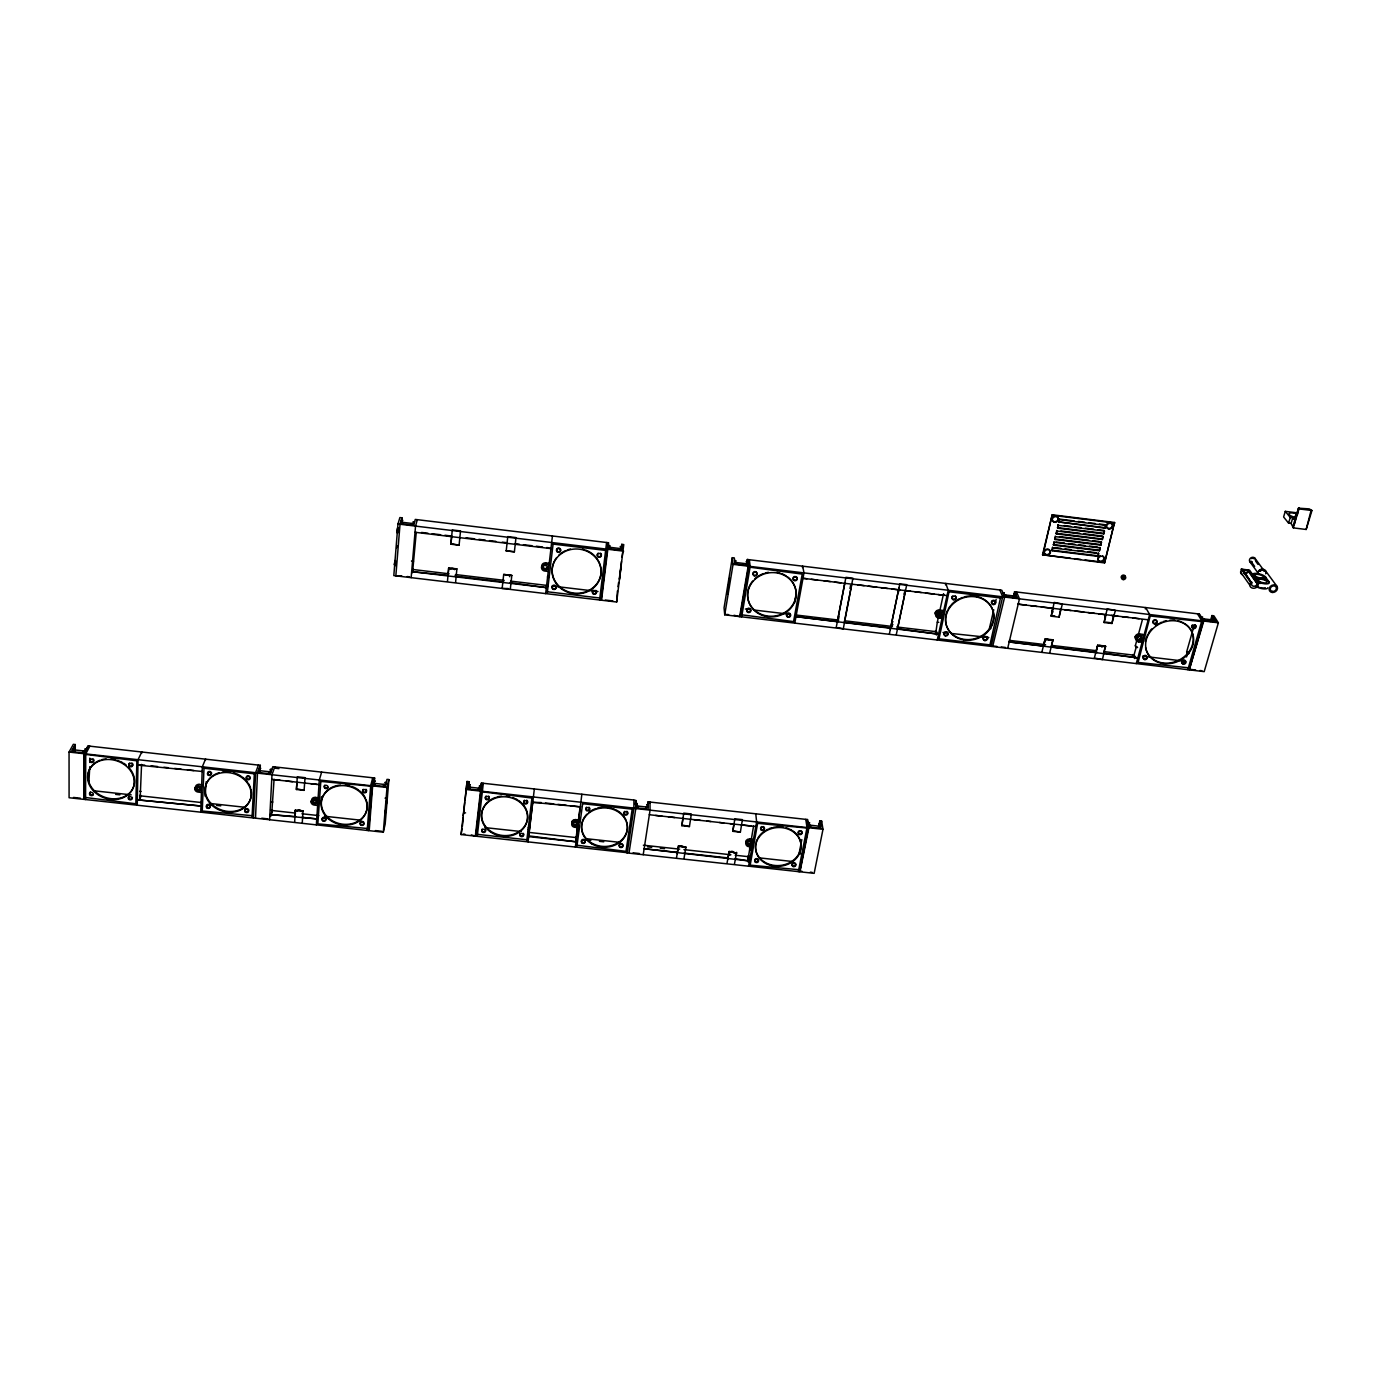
<?xml version="1.0" encoding="UTF-8"?>
<svg xmlns="http://www.w3.org/2000/svg" width="1381" height="1381" viewBox="0 0 1381 1381"><rect width="100%" height="100%" fill="white"/><g stroke="black" fill="none" stroke-linecap="round" stroke-linejoin="round"><path stroke-width="1.5" d="M75.264 750.746L75.264 744.549L73.331 744.324L69.05 752.058L69.085 797.735L383.297 832.208L385.178 824.077L388.89 779.575L386.991 779.367L385.282 786.549L372.818 785.168M636.624 808.127L637.228 803.569L635.812 803.414M637.694 808.04L637.694 806.072M84.103 799.357L84.241 753.733L88.401 745.999M85.553 799.53L85.726 753.905L89.869 746.172M89.765 766.714L88.833 783.407M89.8 762.433L89.817 758.134M633.931 800.272L635.83 800.479L635.795 808.558L629.115 852.405M576.999 845.224L626.007 851.352L632.291 808.437M818.519 827.184L819.779 820.918L821.643 821.125L822.99 829.308L814.151 873.344L627.233 852.957L627.285 848.538M85.933 797.562L135.839 803.777L136.892 760.068M137.254 805.158L138.048 759.688L141.794 751.92L141.76 753.18M139.567 795.37L141 795.525L139.481 800.341M141 795.525L140.206 797.2L141.57 764.401M401.595 522.053L401.94 517.806L399.886 517.564L397.97 523.986L393.809 575.601L616.668 602.012L623.763 544.58L621.761 544.338L621.174 548.55M621.191 565.192L619.517 579.416M621.761 544.338L621.623 550.329L608.4 548.723M994.424 617.808L994.113 616.72L993.664 618.153M619.586 550.07L619.62 548.481M616.668 602.012L617.428 590.895M200.763 812.063L202.317 766.8L205.579 758.998L205.527 760.24M252.343 815.705L202.247 811.01L204.025 767.491M206.218 781.681L205.096 796.129M610.437 548.982L610.488 547.377M608.123 542.698L601.098 600.165M606.604 542.509L599.578 599.993M601.615 599.596L608.624 542.75L415.284 519.429L413.644 525.263L400.214 523.658M599.786 597.99L547.394 591.776M252.084 816.43L254.38 773.067M253.379 818.053L255.64 772.704L69.05 752.058M260.129 769.459L260.336 765.316L87.918 745.947L83.758 753.681L83.999 798.581M270.158 773.498L270.365 769.372L271.815 769.545M269.623 819.831L271.988 774.758L274.733 766.904M271.85 811.838L274.077 779.316M576.965 845.983L582.73 802.948M270.538 809.922L272.437 810.129L270.987 815.791M580.745 806.901L532.893 802.344L541.283 802.534M581.85 794.248L575.376 847.036M578.104 825.648L578 827.651L574.669 827.271A3.349 2.866 2.5 0 1 571.734 824.06L571.855 822.075M575.791 841.564L576.067 837.162L575.86 838.768M575.963 838.906L580.193 806.556M302.284 822.627L303.009 810.871L295.361 810.043L294.671 821.781M296.397 789.5L297.329 776.812L305.046 777.658L304.096 790.346L296.397 789.5L296.984 782.785M295.016 815.912L295.361 810.043M575.445 821.574L575.549 819.589L578.881 819.969L578.76 821.954L575.445 821.574A3.349 2.866 2.5 0 0 571.734 824.06M316.353 824.923L319.287 779.989L321.652 772.117M367.467 828.496L317.854 823.853L320.858 780.662M321.065 803.086L321.48 796.751M367.191 830.447L370.712 785.668L372.715 777.779M368.606 830.602L372.162 785.824L374.147 777.935L373.819 782.043M374.286 782.095L374.614 777.986L272.817 766.697L270.313 773.826L257.746 772.428M383.297 832.208L387.025 787.481L388.89 779.575M386.956 798.356L385.282 813.374L386.956 798.356L385.057 798.149M411.158 577.655L415.543 526.109L417.321 519.67M412.746 570.491L416.251 532.358M412.971 570.905L413.126 569.058L412.211 572.787M396.692 547.774L396.951 545.806M398.419 529.458L397.901 532.824L398.419 527.766M455.592 582.281L456.887 568.868L448.721 567.902L447.461 581.332M450.879 544.2L452.295 529.924L460.529 530.925L459.096 545.184L450.879 544.2L451.742 535.793M448.014 575.566L448.721 567.902M528.906 833.761L532.842 801.291M534.343 788.965L528.06 841.875M477.498 834.366L526.869 839.752M526.782 840.511L532.03 797.32M627.233 852.698L461.064 834.573L467.054 781.473L468.97 781.698L468.522 785.962M462.376 826.339L463.274 817.794M463.723 813.53L464.724 802.465M465.052 800.704L467.054 781.473M469.505 788.862L469.937 784.736L468.504 784.581M547.342 592.397L553.16 543.51M479.086 789.915L479.535 785.806L480.968 785.962M510.349 588.772L511.816 575.411L503.702 574.444L502.149 588.444L508.329 588.53M506.223 550.846L507.776 536.605L515.976 537.589L514.388 551.813L506.223 550.846L514.388 551.813M480.951 787.205L481.399 783.079L633.931 800.031L633.879 808.351L822.99 829.308M475.824 836.178L481.883 783.131M477.256 836.334L483.315 783.286M552.435 535.983L545.65 593.606M545.495 564.536L545.685 562.913L549.241 563.327L549.068 564.967L545.495 564.536A3.591 3.28 7.2 0 0 541.559 567.367A3.591 3.28 7.2 0 0 544.735 571.043L548.292 571.458M541.559 567.367L541.749 565.727A3.573 3.263 7.2 0 1 545.685 562.913M395.656 563.379L395.259 565.554M396.744 546.669L396.917 545.754M617.998 586.683L618.584 582.489M619.292 579.002L621.467 561.428M622.037 557.216L622.9 550.898M482.107 791.796L531.961 798.063M481.399 783.079L475.34 836.126L471.335 834.918M479.535 785.806L480.743 787.429M511.816 575.411L503.702 574.444M627.233 852.957L633.896 808.109L465.76 789.466M635.208 804.571L635.83 800.479M636.624 807.626L637.228 803.569M478.396 790.122L478.689 788.171M647.482 805.934L648.103 801.843L807.643 819.572L808.903 827.754L800.117 871.066L801.964 871.273M649.795 803.276L649.985 802.05L650.071 810.146L643.218 854.701M469.73 789.155L470.041 787.222M468.97 781.698L467.796 788.948L480.312 790.329M461.064 834.573L462.048 828.393M469.937 784.736L468.263 786.031M463.187 815.567L463.653 812.684L465.57 812.891M677.156 853.7L678.416 845.966L685.96 847.537L678.416 845.966M681.869 825.7L683.75 813.133L691.346 813.979L689.43 826.546L681.869 825.7L682.801 819.054M678.451 846.726L676.535 857.566M748.105 565.554L735.003 563.983L734.312 557.924L732.31 557.682L724.058 607.847L724.732 614.821L1204.197 671.632L1218.37 622.796L1213.882 615.805L1211.966 615.563L1210.205 621.64M685.925 846.777L684.027 858.395M724.732 614.821L733.052 564.346L732.31 557.682M746.62 563.638L747.328 559.495L1001.812 590.205L1004.66 597.058L992.784 645.963L997.013 646.463M747.121 563.69L747.829 559.547L748.675 566.227L740.164 616.651M741.666 616.824L750.194 566.417L749.313 559.737M727.718 859.224L729.082 851.507L736.625 853.095L729.082 851.507M732.845 831.327L734.847 818.795L742.408 819.641L740.371 832.156L732.845 831.327L733.812 824.699M729.133 852.267L727.027 863.09M736.574 852.336L734.502 863.902M749.451 856.393L748.053 856.237L748.157 862.003M749.607 858.153L748.226 857.998L753.56 825.993M794.42 603.307L796.336 592.742M802.447 567.556L802.689 566.175L803.984 572.891L794.8 623.124M748.554 866.198L756.633 821.954L755.77 813.806M741.821 614.821L793.557 621.588L802.223 574.099L749.883 567.194M798.494 869.667L750.176 865.162L757.755 822.593M837.438 621.139L844.706 583.593M801.826 839.596L799.064 853.751L800.911 853.959M844.361 621.968L851.697 584.439M798.356 871.635L807.022 827.547L805.779 819.365M799.754 871.774L808.42 827.702L807.177 819.52M808.783 827.202L809.508 822.696L808.109 822.541M820.797 825.303L821.643 821.125M890.296 629.546L898.927 587.978M897.615 628.286L905.021 592.984M456.887 568.868L448.583 568.523M459.096 545.184L451.017 543.596M937.302 632.791L935.835 632.619L937.302 622.21L943.551 593.64M945.484 584.819L945.795 583.438L948.212 590.257L937.25 640.007M936.715 631.738L935.351 631.117L935.835 632.619M1000.621 597.386L989.935 644.875L939.028 638.833L949.161 591.189M395.656 560.841L395.19 565.571M988.779 637.47L951.44 633.482M993.733 609.781L989.4 628.424L990.85 628.597M995.166 603.566L996.133 599.44M991.075 646.377L1002.692 596.816L999.844 589.963M1003.383 596.885L1004.315 592.863L1002.848 592.691M1013.602 595.798L1014.552 591.741L1199.399 614.044L1203.783 621.036L1189.386 669.25L1195.635 669.992M1013.205 598.059L1014.155 594.054L1015.622 594.227M1016.192 593.347L1016.52 591.983L1019.471 598.836L1007.681 648.345M383.366 786.324L383.832 784.408M1042.534 554.782L1052.201 514.768L1114.502 522.484L1104.576 562.93L1042.534 554.782L1070.206 558.148M1042.828 555.386L1052.201 514.768M369.262 829.912L372.646 785.893L374.614 777.986M1052.184 550.76L1052.564 547.342L1052.184 550.76L1098.05 556.37L1098.775 553.574L1052.857 547.946M1053.548 545.132L1054.238 542.319L1100.208 547.964L1099.483 550.777L1053.548 545.132L1053.927 541.732M1100.916 545.167L1101.296 541.749L1100.916 545.167L1054.929 539.505L1055.308 536.087M1056.292 533.86L1056.983 531.029L1103.074 536.708L1102.349 539.539L1056.292 533.86L1056.689 530.442M1057.673 528.198L1058.07 524.78L1057.673 528.198L1103.799 533.895L1104.524 531.064L1058.364 525.367M1099.328 524.02L1105.629 524.797L1105.249 528.233L1058.761 521.932L1059.451 519.101L1074.142 520.913M1054.929 539.505L1055.602 536.691L1101.641 542.353M1059.054 522.519L1059.451 519.101M1043.345 646.256L1045.158 638.885L1052.961 639.817L1049.75 652.712M1051.234 616.202L1054.186 602.427L1062.352 603.998L1059.072 617.134L1051.234 616.202L1052.788 608.054M1045.158 638.885L1041.965 651.78M374.734 785.375L375.218 783.459M1051.131 647.188L1052.961 639.817M1060.643 609.004L1059.072 617.134M370.799 786.186L320.651 781.387M1098.05 556.37L1098.43 552.97M1099.483 550.777L1099.863 547.377M1102.349 539.539L1102.746 536.121L1083.895 533.791M1103.799 533.895L1104.179 530.477L1097.895 529.7M1105.249 528.233L1105.629 524.797M1104.576 562.93L1114.502 522.484M1095.806 652.488L1097.722 645.151L1105.491 646.066L1102.435 659.566L1094.356 657.995L1097.722 645.151M1105.749 614.424L1104.127 622.538L1111.929 623.47L1115.382 610.385L1107.199 608.814L1104.127 622.538M1104.04 651.573L1105.491 646.066M1111.929 623.47L1113.569 615.356M1132.472 656.338L1132.938 654.594L1134.267 655.198M1135.182 656.286L1133.749 656.113L1136.131 647.326L1135.32 645.807L1142.415 619.637M1145.315 608.917L1145.678 607.571L1149.648 614.51L1136.27 663.588M1187.833 667.714L1138.082 662.431L1150.373 615.408M411.573 525.022L412.021 523.451M1183.655 662.431L1184.156 660.67L1185.036 662.207M1186.538 656.942L1187.539 653.437L1186.642 651.918L1194.185 625.369M1187.85 669.699L1201.833 620.794L1197.482 613.82M1189.3 669.871L1203.283 620.984L1198.915 613.993M1242.175 574.669A4.695 3.97 -28.1 0 1 1240.656 572.787L1241.346 569.127L1249.546 570.129L1258.851 583.11L1257.4 586.718A4.764 4.022 -27.8 0 1 1249.805 585.803L1250.53 582.091L1241.346 569.127M402.268 523.9L402.734 522.329M1246.232 572.891A2.935 2.469 -28.1 0 0 1247.923 570.785L1248.251 569.973L1257.211 583.766A2.969 2.503 -27.8 0 1 1253.62 586.235A2.969 2.503 -27.8 0 1 1251.687 583.093L1242.727 569.3M318.2 803.483L317.613 805.434L314.264 805.071A3.383 2.848 12.8 0 1 311.105 801.843L311.692 799.91M401.94 517.806L400.024 524.245L395.846 575.842L401.733 575.912M1297.898 512.938L1285.279 511.35L1283.605 516.96L1288.559 523.106L1291.08 523.434L1293.358 527.887L1306.167 529.475L1311.95 510.521L1309.223 508.881L1298.468 508.191L1292.754 527.128M314.644 799.357L315.231 797.407L318.579 797.786L317.993 799.72L314.644 799.357A3.383 2.848 12.8 0 0 311.105 801.843M319.149 784.632L271.953 779.419M1288.559 523.106L1290.268 517.478L1285.279 511.35M1291.08 523.434L1292.789 517.789L1290.268 517.478M1294.239 524.59L1299.348 507.656M1293.358 527.887L1298.468 508.191M1310.759 511.695L1306.167 529.475M303.009 810.871L295.137 810.768M304.096 790.346L296.622 788.775M270.434 816.395L272.437 810.129M255.537 817.535L257.487 773.153L260.336 765.316M268.38 773.602L269.053 771.703M270.365 769.372L271.315 770.961M259.68 772.652L260.37 770.736M258.489 764.867L255.554 772.928L387.025 787.481M1243.867 573.408A2.935 2.486 -28.1 0 0 1248.251 571.216L1248.562 570.422L1242.796 570.56A2.935 2.486 -28.1 0 0 1242.624 571.406M397.124 532.634L397.642 527.766L397.089 532.669M198.243 786.324L199.054 784.391L202.42 784.753L201.626 786.687L198.243 786.324A3.418 2.848 16.6 0 0 194.773 788.827A3.418 2.848 16.6 0 0 198.053 792.073L201.436 792.452M194.773 788.827L195.567 786.894M202.42 771.496L137.945 765.126L144.694 765.109M139.188 799.789L140.983 795.922L201.937 802.585M86.088 754.458L136.546 760.776M82.187 752.766L83.205 750.884M73.366 751.782L74.401 749.9M75.264 744.549L71.398 751.575L84.137 752.973M1298.451 510.642L1293.462 519.256L1292.789 517.789M1201.781 617.842L1202.713 617.186L1200.987 616.582M808.334 824.025L809.508 822.696M1003.366 593.934L1004.315 592.863M635.812 804.881L637.228 804.053M373.543 782.285L375.339 781.007L373.906 780.852M734.727 561.549L736.142 560.928L734.588 560.341M258.782 769.58L260.75 768.319L259.3 768.147M608.486 546.324L610.039 545.719L608.538 545.132M72.951 748.744L75.195 747.501L73.728 747.345M400.904 521.31L402.803 520.326L401.25 520.136M528.785 835.868L576.084 841.806L528.699 836.627L529.078 832.018L527.663 831.863M677.743 852.422L644.012 848.728L749.503 861.019L734.675 858.637M684.078 853.113L728.357 857.946M93.822 790.778L131.23 794.852M209.584 803.414L244.627 807.246M272.402 810.543L295.603 813.081M301.938 813.772L318.804 815.601M324.483 816.223L360.752 820.193M115.641 794.386L119.871 794.835M216.558 805.399L220.736 805.865M463.084 834.02L464.983 834.228M633.119 852.837L639.455 853.527M810.319 872.171L812.183 872.378M295.655 816.603L269.899 814.548L316.905 818.916L302.025 817.293M73.504 797.441L80.322 798.183M261.751 818.208L267.966 818.881M375.425 830.585L381.588 831.258M648.121 804.778L646.705 804.622L648.138 806.245M820.262 823.887L818.847 823.732L820.504 825.372M468.107 786.997L480.605 788.396M635.795 805.848L648.138 807.229M808.472 825.009L820.659 826.356M635.795 807.816L648.155 809.197L648.103 801.843M808.783 826.995L820.987 828.358L819.779 820.918M274.664 768.147L278.927 768.63M582.696 803.69L632.274 809.18M86.416 748.744L84.707 749.054L85.657 750.159M386.317 782.216L384.764 782.544L385.972 783.648M757.824 823.335L806.659 828.013M72.433 749.693L85.156 751.091M258.437 770.529L270.987 771.91M373.302 783.234L385.731 784.615M545.426 802.982L553.746 803.897M557.889 804.363L566.21 805.278M570.353 805.744L578.656 806.659M655.63 815.429L662 816.136M668.387 816.844L674.774 817.552M693.918 819.658L700.288 820.366M706.675 821.074L710.922 821.54M719.432 822.489L723.696 822.955M730.066 823.663L734.329 824.129M742.823 825.078L751.333 826.028M203.732 768.216L254.121 773.774M151.116 765.816L157.538 766.524M163.942 767.232L168.223 767.715M174.627 768.423L181.049 769.131M187.453 769.838L193.875 770.546M274.008 779.644L280.17 780.317M286.316 781.007L292.479 781.681M310.949 783.717L317.095 784.408M681.834 824.958L689.43 826.546M732.776 830.585L740.371 832.156M747.76 844.447A3.314 2.831 -4.8 0 1 749.607 839.009L752.887 839.372L753.094 841.392L749.797 841.029A3.332 2.831 -4.8 0 0 745.999 843.48A3.332 2.831 -4.8 0 0 748.778 846.657L752.058 847.019L751.868 844.999M577.154 829.135L578.553 829.29M749.503 848.314L750.884 848.469M577.051 830.879L578.466 831.034M749.676 850.057L751.057 850.213M528.163 827.84L529.579 827.996M527.991 829.567L529.406 829.722M270.952 801.843L272.851 802.05M484.973 827.599L521.224 831.552M529.027 832.415L576.015 837.559M585.889 838.647L619.758 842.341M643.373 845.189L679.676 849.16M683.94 849.626L730.912 854.77M735.175 855.236L747.984 856.634M759.826 857.929L793.264 861.589M586.58 839.941L590.861 840.408M599.44 841.34L603.739 841.806M139.636 791.296L141.069 791.451M647.465 846.846L651.728 847.313M660.273 848.245L664.537 848.711M935.783 614.459A3.556 3.159 -17.4 0 1 939.943 611.697L943.396 612.111L942.826 610.419L939.373 610.005A3.556 3.142 -17.5 0 0 935.23 612.767L935.783 614.459A3.556 3.159 -17.4 0 0 938.545 618.032L941.997 618.446M1136.114 638.385L1135.182 636.658A3.573 3.055 -23.5 0 1 1139.429 633.948L1142.812 634.345L1143.761 636.071L1140.361 635.674A3.591 3.055 -23.4 0 0 1136.114 638.385A3.591 3.055 -23.4 0 0 1138.669 641.923L1142.07 642.32M549.206 575.963L547.705 575.773L547.549 577.206L549.051 577.396M937.302 622.21L938.769 622.382M1135.32 645.807L1137.581 647.499L1136.131 647.326M1186.642 651.918L1188.558 652.143M411.486 560.997L413.523 561.238M1187.539 653.437L1188.972 653.61M1045.452 639.541L1053.254 640.473M1098.033 645.807L1105.818 646.722M548.119 585.095L546.617 584.923L546.462 586.373L547.964 586.545M413.074 569.524L449.101 573.805M455.454 574.548L504.186 580.348M510.538 581.108L546.565 585.371M552.227 586.045L597.99 591.482M745.36 609.004L749.641 609.504M753.905 610.005L790.225 614.321M795.974 615.011L838.837 620.104M845.258 620.863L892.402 626.473M896.683 626.974L935.248 631.566L936.37 635.001M943.033 632.481L947.228 632.981M1009.407 640.37L1045.59 644.668M1051.959 645.428L1096.652 650.727M1105.163 651.746L1132.817 655.026L1134.664 658.53M1142.553 656.182L1184.018 661.119M448.152 575.342L411.676 571.63L546.358 587.633L510.107 582.696M454.573 576.101L503.702 581.936M838.319 621.657L795.767 616.616L938.545 634.19L897.892 628.735M844.706 622.417L891.505 627.975M1044.657 646.17L1008.786 641.906L1137.84 657.857L1103.73 653.178M1050.993 646.912L1097.412 652.436M407.257 576.55L409.294 576.792M605.344 600.045L612.819 600.925M726.665 614.407L728.65 614.649M734.019 615.287L739.664 616.582L748.174 566.175L747.328 559.495M837.956 627.613L843.273 628.873L852.923 578.19L845.914 577.344L836.23 627.406M1001.242 646.964L1005.472 647.465M1199.951 670.51L1201.884 670.734M414.628 521.759L412.971 521.949L414.3 522.916M621.709 546.721L620.19 546.531L621.674 547.912M747.639 561.912L746.12 561.722L747.794 563.12M1213.571 618.101L1212.121 617.928L1214.382 619.361M400.68 522.087L414.076 523.692M608.451 547.135L621.657 548.723M734.813 562.36L747.898 563.931M1003.711 594.762L1016.52 596.299M1202.316 618.705L1214.935 620.224M1004.401 596.437L1017.227 597.973L1014.552 591.741M1203.369 620.397L1216.022 621.916L1211.966 615.563M397.97 523.986L623.642 551.174M733.052 564.346L1218.37 622.796M553.108 544.097L606.155 550.484M949.386 591.81L1000.88 598.008M1150.736 616.047L1201.038 621.519M421.55 532.445L427.92 533.204M432.167 533.722L440.66 534.74M444.906 535.241L451.276 536.018M466.139 537.796L474.632 538.814M478.879 539.332L485.249 540.092M489.495 540.61L495.865 541.369M502.235 542.146L506.482 542.647M514.975 543.665L519.221 544.183M523.468 544.701L531.961 545.719M536.208 546.22L542.578 546.997M546.824 547.497L551.002 548.62L415.008 532.272M807.005 578.777L802.775 578.276L946.675 595.574M811.234 579.295L817.587 580.055M823.939 580.814L830.292 581.574M834.521 582.091L840.856 582.851M857.791 584.888L864.143 585.648M868.373 586.165L876.849 587.184M881.078 587.685L887.431 588.444M891.66 588.962L900.119 589.98M904.348 590.481L910.7 591.258M914.93 591.759L921.282 592.518M925.512 593.036L933.988 594.054M938.217 594.555L944.552 595.315M1026.307 605.154L1017.797 604.118L1147.68 619.741M1030.571 605.655L1036.958 606.432M1041.222 606.95L1053.996 608.469M1064.647 609.763L1071.035 610.523M1075.281 611.041L1083.809 612.059M1088.055 612.577L1094.443 613.337M1098.706 613.855L1105.093 614.614M1111.481 615.391L1117.868 616.15M1122.132 616.668L1128.519 617.445M1132.783 617.946L1139.17 618.723M1050.941 615.563L1054.86 616.03M1105.749 622.14L1111.601 622.831M1054.618 538.918L1100.588 544.563M1056.016 541.991L1064.371 543.009M1068.549 543.527L1074.815 544.287M1078.993 544.805L1085.259 545.581M1089.419 546.082L1097.774 547.118M1053.254 544.546L1099.155 550.173M1054.652 547.601L1060.901 548.378M1065.079 548.878L1071.328 549.655M1077.577 550.415L1083.843 551.192M1088.004 551.692L1096.359 552.711M1051.873 550.156L1097.722 555.766M1074.453 558.684L1080.84 559.46M1085.086 559.978L1104.248 562.309M1250.53 582.091L1251.928 582.264M1257.521 582.937L1258.851 583.11M1052.512 515.355L1114.847 523.071M1078.337 521.431L1084.637 522.208M1088.832 522.726L1095.133 523.503M1059.762 519.67L1105.974 525.384M1058.761 521.932L1104.904 527.646M1064.354 525.557L1070.638 526.334M1074.832 526.851L1081.116 527.628M1085.311 528.146L1093.7 529.182M1057.38 527.611L1103.454 533.29M1060.867 530.96L1079.718 533.273M1055.999 533.273L1102.021 538.935M1059.486 536.605L1088.763 540.213M1092.941 540.731L1099.207 541.49M1299.072 508.916L1311.95 510.521M1016.157 595.47L1014.155 594.054M1265.307 570.491L1276.821 586.148M1254.88 558.183L1263.753 570.284M1255.64 561.135L1258.074 564.466M1254.639 566.4L1250.996 561.376A1.951 1.657 -28.6 0 0 1252.084 562.119M1249.926 561.808L1258.712 573.944A3.125 2.641 -28.3 0 1 1259.99 569.801A3.125 2.641 -28.3 0 1 1264.15 571.009M1248.251 571.216L1257.211 583.766M1243.918 572.131L1251.687 583.093M1240.518 571.976L1249.684 584.974M1212.984 619.983L1214.072 621.692M1204.249 618.93L1205.32 620.639M1139.429 633.948L1140.361 635.674M1138.669 641.923L1137.737 640.18A3.573 3.055 -23.5 0 1 1135.182 636.658M1132.938 654.594L1133.749 656.113M1014.552 596.074L1015.259 597.731M1005.679 595.004L1006.369 596.661M987.329 637.297L987.898 638.799M939.373 610.005L939.943 611.697M938.545 618.032L937.992 616.34A3.556 3.142 -17.5 0 1 935.23 612.767M896.321 634.518L906.747 584.664L899.791 583.835L889.433 633.706M818.795 826.149L819.106 828.151M810.354 825.217L810.664 827.202M745.878 563.69L746.085 565.312M736.833 562.602L737.022 564.225M755.597 826.494L649.243 814.721M749.607 839.009L749.797 841.029M748.053 856.237L748.364 860.691M745.809 841.478L745.999 843.48M646.239 807.005L646.256 808.99M1265.272 587.667A4.626 1.536 14.5 0 1 1260.749 587.598M1258.764 586.908A4.626 1.536 14.5 0 1 1257.694 586.338M1267.862 587.702A6.94 2.313 14.5 0 1 1263.563 588.876A6.94 2.313 14.5 0 1 1256.244 586.632M1260.387 583.317A4.626 1.536 14.5 0 1 1261.095 583.438M1259.904 571.182A3.125 2.641 -28.3 0 1 1261.319 570.388M1262.873 570.301A3.125 2.641 -28.3 0 1 1264.167 570.923M1259.99 570.957A1.985 1.674 -28.3 0 1 1261.388 570.37M1251.807 562.706A3.073 2.607 -28.6 0 1 1249.477 559.84A3.073 2.607 -28.6 0 1 1252.981 557.285A3.073 2.607 -28.6 0 1 1255.312 560.151M1257.78 573.944A4.264 3.591 -28.3 0 1 1262.372 569.231A4.264 3.591 -28.3 0 1 1265.738 573.805M1251.773 561.687A1.951 1.657 -28.6 0 1 1250.962 561.29M1251.566 558.563A1.951 1.657 -28.6 0 1 1253.827 558.684M198.847 790.139A3.418 2.848 16.6 0 1 197.984 789.949M197.172 789.569A3.418 2.848 16.6 0 1 199.054 784.391M200.936 788.896A2.486 2.071 16.6 0 1 197.345 789.362A2.486 2.071 16.6 0 1 196.931 786.186M200.4 786.341A2.486 2.071 16.6 0 1 200.815 786.79M200.763 788.844A2.486 2.071 16.6 0 1 196.758 786.117M211.379 772.497A1.968 1.64 16.6 0 1 209.912 774.793A1.968 1.64 16.6 0 1 207.771 772.6A1.968 1.64 16.6 0 1 210.706 771.806M250.168 776.951A1.951 1.64 15.4 0 1 248.545 779.057A1.951 1.64 15.4 0 1 246.457 776.968A1.951 1.64 15.4 0 1 249.15 775.932M250.893 789.086A23.391 19.576 15.7 0 1 222.341 810.284A23.391 19.576 15.7 0 1 211.345 776.864M212.484 775.967A23.391 19.576 15.7 0 1 219.234 772.721M222.306 772.065A23.391 19.576 15.7 0 1 230.351 772.1M233.544 772.79A23.391 19.576 15.7 0 1 235.115 773.274M236.652 773.861A23.391 19.576 15.7 0 1 240.967 776.087M242.296 777.002A23.391 19.576 15.7 0 1 244.73 779.005M245.835 780.11A23.391 19.576 15.7 0 1 247.769 782.492M248.597 783.735A23.391 19.576 15.7 0 1 250.479 787.705M132.352 797.372A1.968 1.623 18.1 0 1 129.831 798.978A1.968 1.623 18.1 0 1 129.193 796.129M93.131 794.593A1.968 1.623 19.1 0 1 90.386 794.282A1.968 1.623 19.1 0 1 90.404 791.952M92.941 758.79A1.985 1.64 19.9 0 1 93.511 761.276A1.985 1.64 19.9 0 1 90.663 761.242A1.985 1.64 19.9 0 1 90.576 758.773M131.73 762.968A1.985 1.64 18.9 0 1 132.611 765.506A1.985 1.64 18.9 0 1 129.641 765.523A1.985 1.64 18.9 0 1 129.797 762.985M128.519 767.18A23.719 19.541 19 0 1 125.55 795.974A23.719 19.541 19 0 1 91.767 787.688A23.719 19.541 19 0 1 100.088 760.206M101.555 759.723A23.719 19.541 19 0 1 106.199 758.877M111.067 758.894A23.719 19.541 19 0 1 115.952 759.792M117.54 760.292A23.719 19.541 19 0 1 119.094 760.862M120.613 761.535A23.719 19.541 19 0 1 122.08 762.295M123.513 763.123A23.719 19.541 19 0 1 126.154 765.022M314.851 803.121A3.383 2.848 12.8 0 1 312.538 802.033M312.054 801.377A3.383 2.848 12.8 0 1 315.231 797.407M317.026 801.895A2.469 2.071 12.8 0 1 312.986 801.947A2.469 2.071 12.8 0 1 314.212 798.701M315.472 798.753A2.469 2.071 12.8 0 1 316.076 798.995M316.801 801.826A2.451 2.071 12.8 0 1 312.952 801.222A2.451 2.071 12.8 0 1 314.367 798.218M315.628 798.27A2.451 2.071 12.8 0 1 316.732 798.857M297.019 811.407A2.399 2.02 13.1 0 1 301.628 811.545M363.911 823.749A1.916 1.623 10.8 0 1 361.011 824.284A1.916 1.623 10.8 0 1 360.976 821.695A1.916 1.623 10.8 0 1 363.911 822.506M325.812 818.26A1.916 1.623 12.1 0 1 324.328 820.521A1.916 1.623 12.1 0 1 322.256 818.398A1.916 1.623 12.1 0 1 325.156 817.604M327.901 787.274A1.933 1.64 12.7 0 1 325.226 787.55A1.933 1.64 12.7 0 1 324.708 785.219M365.93 789.293A1.933 1.64 11.3 0 1 366.12 791.641A1.933 1.64 11.3 0 1 363.41 791.658A1.933 1.64 11.3 0 1 363.22 789.328M365.982 799.392A23.097 19.558 11.7 0 1 350.636 823.922A23.097 19.558 11.7 0 1 321.911 807.712A23.097 19.558 11.7 0 1 340.486 785.012M345.302 785.029A23.097 19.558 11.7 0 1 350.084 785.91M351.62 786.393A23.097 19.558 11.7 0 1 358.663 790.087M359.871 791.054A23.097 19.558 11.7 0 1 365.413 798.063M573.944 825.096A3.349 2.866 2.5 0 1 575.549 819.589M577.517 822.506A2.434 2.089 2.5 0 1 575.048 825.027A2.434 2.089 2.5 0 1 572.822 822.299M574.013 821.074A2.434 2.089 2.5 0 1 575.86 820.953M577.603 822.558A2.434 2.089 2.5 0 1 575.083 824.526A2.434 2.089 2.5 0 1 572.735 822.334M573.512 820.884A2.434 2.089 2.5 0 1 576.965 821.039M622.866 844.62A1.899 1.623 0.5 0 1 621.053 846.777A1.899 1.623 0.5 0 1 619.292 844.585A1.899 1.623 0.5 0 1 622.313 843.912M582.143 839.734A1.899 1.623 2 0 1 585.13 840.528A1.899 1.623 2 0 1 583.265 842.652A1.899 1.623 2 0 1 581.556 840.408M588.945 807.212A1.916 1.657 2 0 1 589.204 809.629A1.916 1.657 2 0 1 586.373 809.611A1.916 1.657 2 0 1 586.614 807.177M627.699 813.133A1.916 1.657 0.3 0 1 624.695 814.03A1.916 1.657 0.3 0 1 624.868 811.303M626.784 811.286A1.916 1.657 0.3 0 1 627.699 812.27M626.542 821.591A22.907 19.645 1.2 0 1 599.768 846.018A22.907 19.645 1.2 0 1 586.873 814.186M589.083 812.201A22.907 19.645 1.2 0 1 595.832 808.576M597.352 808.109A22.907 19.645 1.2 0 1 603.652 807.177M605.275 807.195A22.907 19.645 1.2 0 1 611.576 808.178M613.095 808.645A22.907 19.645 1.2 0 1 614.562 809.214M615.978 809.87A22.907 19.645 1.2 0 1 626.059 820.279M523.313 833.364A1.916 1.623 4.6 0 1 521.949 835.919A1.916 1.623 4.6 0 1 520.016 833.589M485.214 829.135A1.916 1.64 6.2 0 1 485.076 831.327A1.916 1.64 6.2 0 1 482.487 831.327A1.916 1.64 6.2 0 1 482.176 829.135M488.477 796.077A1.933 1.657 6.4 0 1 488.788 798.529A1.933 1.657 6.4 0 1 485.939 798.511A1.933 1.657 6.4 0 1 486.129 796.06M526.593 800.186A1.933 1.657 4.8 0 1 527.197 802.689A1.933 1.657 4.8 0 1 524.262 802.706A1.933 1.657 4.8 0 1 524.659 800.203M521.949 803.241A23.063 19.748 5.5 0 1 520.43 830.602A23.063 19.748 5.5 0 1 488.477 829.515A23.063 19.748 5.5 0 1 487.614 802.085M488.736 801.118A23.063 19.748 5.5 0 1 495.434 797.476M496.936 796.992A23.063 19.748 5.5 0 1 501.631 796.147M506.482 796.164A23.063 19.748 5.5 0 1 509.658 796.664M512.765 797.545A23.063 19.748 5.5 0 1 514.25 798.114M515.683 798.77A23.063 19.748 5.5 0 1 517.081 799.513M518.41 800.341A23.063 19.748 5.5 0 1 520.844 802.206M746.862 841.702A2.417 2.071 -4.8 0 0 748.951 844.395A2.417 2.071 -4.8 0 0 751.523 841.909A2.417 2.071 -4.8 0 1 748.899 843.895A2.417 2.071 -4.8 0 1 746.689 841.72M748.709 840.304A2.417 2.071 -4.8 0 1 749.952 840.373M747.518 840.304A2.417 2.071 -4.8 0 1 750.936 840.442M679.038 847.226A2.365 2.02 -2 0 1 683.612 847.364M729.617 855.305A2.365 2.02 -4.1 0 1 729.72 854.787M729.703 854.287A2.365 2.002 -4.1 0 1 731.032 851.473A2.365 2.002 -4.1 0 1 734.122 852.906M792.004 864.005A1.882 1.605 -6.4 0 1 794.869 862.918A1.882 1.605 -6.4 0 1 794.99 865.542A1.882 1.605 -6.4 0 1 792.038 864.834M763.296 826.58A1.916 1.64 -5.5 0 1 763.969 829.083A1.916 1.64 -5.5 0 1 760.948 829.066A1.916 1.64 -5.5 0 1 761.846 826.563M800.635 830.654A1.899 1.623 -7 0 1 801.619 833.157A1.899 1.623 -7 0 1 798.494 833.192A1.899 1.623 -7 0 1 799.651 830.672M792.987 830.965A22.787 19.386 -6 0 1 785.996 864.213A22.787 19.386 -6 0 1 755.839 843.498M756.167 842.168A22.787 19.386 -6 0 1 757.151 839.544M757.789 838.284A22.787 19.386 -6 0 1 764.884 830.861M766.196 830.067A22.787 19.386 -6 0 1 767.577 829.342M769.01 828.704A22.787 19.386 -6 0 1 772.014 827.702M773.567 827.323A22.787 19.386 -6 0 1 783.079 827.081M786.134 827.754A22.787 19.386 -6 0 1 789.034 828.79M790.415 829.429A22.787 19.386 -6 0 1 791.727 830.154M1102.504 555.87A3.142 2.727 -25.3 0 1 1103.488 559.633A3.142 2.727 -25.3 0 1 1099.276 560.945A3.142 2.727 -25.3 0 1 1098.292 557.182M1098.793 556.578A3.142 2.727 -25.3 0 1 1100.191 555.749M544.925 569.404A3.573 3.263 7.2 0 1 541.749 565.727M547.86 566.693A2.607 2.382 7.2 0 1 544.943 568.92A2.607 2.382 7.2 0 1 542.716 566.02A2.607 2.382 7.2 0 1 546.013 564.294M547.791 566.9A2.607 2.382 7.2 0 1 544.338 568.351A2.607 2.382 7.2 0 1 542.975 565.036A2.607 2.382 7.2 0 1 546.669 564.156M450.724 569.041A2.555 2.313 13 0 1 454.729 569.663M506.067 575.221A2.555 2.313 9.5 0 1 508.622 575.307M509.14 575.687A2.555 2.313 9.5 0 1 509.796 576.757M595.781 590.378A2.037 1.847 3.3 0 1 595.902 593.105A2.037 1.847 3.3 0 1 592.915 592.95A2.037 1.847 3.3 0 1 593.312 590.257M560.237 548.74A2.054 1.882 6.6 0 1 558.891 551.744A2.054 1.882 6.6 0 1 556.716 549.12M557.354 548.361A2.054 1.882 6.6 0 1 559.857 548.378M600.321 553.125A2.054 1.882 3.4 0 1 600.925 555.973A2.054 1.882 3.4 0 1 597.783 555.991A2.054 1.882 3.4 0 1 598.284 553.142M585.665 550.087A24.495 22.407 4.9 0 1 598.612 581.004A24.495 22.407 4.9 0 1 564.121 589.911A24.495 22.407 4.9 0 1 556.647 557.596M558.804 555.179A24.495 22.407 4.9 0 1 565.658 550.605M567.228 549.983A24.495 22.407 4.9 0 1 570.474 549.017M582.385 549.103A24.495 22.407 4.9 0 1 584.042 549.534M1294.929 517.271A6.491 1.933 14 0 1 1289.008 513.508A6.491 1.933 14 0 1 1297.674 514.077M936.283 614.079A2.589 2.296 -17.5 0 0 939.494 615.788A2.589 2.296 -17.5 0 0 941.186 612.543A2.589 2.296 -17.5 0 1 939.028 615.443A2.589 2.296 -17.5 0 1 936.145 613.647M936.767 612.335A2.589 2.296 -17.5 0 1 937.233 611.869M936.301 612.456A2.589 2.296 -17.5 0 1 937.095 611.455M937.682 611.11A2.589 2.296 -17.5 0 1 939.632 610.972M850.282 585.958A2.538 2.296 -13.8 0 1 849.833 588.254M839.044 618.049A2.52 2.261 -12.5 0 1 838.957 616.323M892.523 624.954A2.52 2.244 -15.1 0 1 892.678 624.367M904.158 593.001A2.555 2.279 -16.4 0 1 903.916 594.175M898.617 591.948A2.538 2.279 -16.4 0 1 899.722 589.808M892.609 624.868A2.52 2.244 -15.1 0 1 892.955 621.657M984.066 636.676A2.02 1.778 -18.5 0 1 987.035 637.729A2.02 1.778 -18.5 0 1 984.705 639.955A2.02 1.778 -18.5 0 1 983.341 637.383M946.779 631.842A2.02 1.778 -17.1 0 1 946.986 634.949A2.02 1.778 -17.1 0 1 943.879 633.758M943.913 633.275A2.02 1.778 -17.1 0 1 945.243 631.842M955.255 595.936A2.037 1.813 -18.7 0 1 954.513 599.078A2.037 1.813 -18.7 0 1 951.923 597.11M952.113 596.661A2.037 1.813 -18.7 0 1 952.804 595.902M992.11 600.839A2.037 1.795 -20.1 0 1 995.373 601.495A2.037 1.795 -20.1 0 1 993.112 603.963A2.037 1.795 -20.1 0 1 991.765 601.218M983.358 598.957A24.392 21.526 -18.6 0 1 990.16 627.699A24.392 21.526 -18.6 0 1 958.293 637.78A24.392 21.526 -18.6 0 1 947.608 610.264M948.35 608.848A24.392 21.526 -18.6 0 1 950.163 606.155M951.216 604.895A24.392 21.526 -18.6 0 1 959.208 598.819M960.762 598.094A24.392 21.526 -18.6 0 1 962.35 597.472M963.99 596.955A24.392 21.526 -18.6 0 1 981.943 598.215M750.712 609.867A2.02 1.83 -7.2 0 1 748.916 611.904A2.02 1.83 -7.2 0 1 746.707 610.333A2.02 1.83 -7.2 0 1 748.502 608.279M749.02 608.279A2.02 1.83 -7.2 0 1 750.591 609.401M756.633 572.355A2.037 1.864 -8.3 0 1 755.321 575.29A2.037 1.864 -8.3 0 1 752.99 573.046A2.037 1.864 -8.3 0 1 756.27 572.01M795.68 576.498A2.037 1.847 -10.8 0 1 797.044 578.76A2.037 1.847 -10.8 0 1 794.507 580.089A2.037 1.847 -10.8 0 1 793.143 577.828M793.367 577.379A2.037 1.847 -10.8 0 1 794.627 576.498M787.515 576.826A24.323 22.079 -9 0 1 790.553 607.692A24.323 22.079 -9 0 1 756.65 611.818A24.323 22.079 -9 0 1 752.645 581.09M754.906 578.708A24.323 22.079 -9 0 1 763.503 573.581M765.126 573.046A24.323 22.079 -9 0 1 768.457 572.321M776.916 572.373A24.323 22.079 -9 0 1 780.196 573.132M781.767 573.685A24.323 22.079 -9 0 1 786.169 575.912M1140.896 635.968A2.607 2.227 -23.5 0 1 1139.377 639.662A2.607 2.227 -23.5 0 1 1136.304 637.383M1140.965 636.037A2.607 2.227 -23.5 0 1 1139.135 639.23A2.607 2.227 -23.5 0 1 1136.045 637.539M1136.615 635.812A2.607 2.227 -23.5 0 1 1137.098 635.364M1053.151 611.921A2.555 2.227 -22 0 1 1053.03 608.728M1044.778 642.51A2.538 2.192 -20.6 0 1 1049.059 639.938M1105.525 617.842A2.555 2.21 -23.3 0 1 1105.456 615.581M1097.17 648.742A2.538 2.175 -22 0 1 1098.551 645.721M1099.19 645.514A2.538 2.175 -22 0 1 1100.467 645.566M1101.486 646.187A2.538 2.175 -22 0 1 1101.952 647.206M1182.654 660.291A2.037 1.726 -23.8 0 1 1185.537 661.309A2.037 1.726 -23.8 0 1 1183.12 663.519A2.037 1.726 -23.8 0 1 1181.894 660.981M1156.691 620.846A2.054 1.761 -24.4 0 1 1154.481 623.332A2.054 1.761 -24.4 0 1 1153.014 620.811M1153.739 620.069A2.054 1.761 -24.4 0 1 1156.484 620.432M1195.255 624.903A2.054 1.744 -25.2 0 1 1194.91 627.475A2.054 1.744 -25.2 0 1 1192.096 627.492A2.054 1.744 -25.2 0 1 1192.442 624.92M1185.157 623.884A24.582 20.888 -24.1 0 1 1180.79 659.117A24.582 20.888 -24.1 0 1 1145.54 647.551M1145.419 641.613A24.582 20.888 -24.1 0 1 1146.541 637.124M1147.145 635.674A24.582 20.888 -24.1 0 1 1147.853 634.242M1148.681 632.843A24.582 20.888 -24.1 0 1 1151.702 628.925M1155.517 625.576A24.582 20.888 -24.1 0 1 1158.4 623.729M1159.936 622.935A24.582 20.888 -24.1 0 1 1161.507 622.227M1163.113 621.623A24.582 20.888 -24.1 0 1 1166.427 620.69M1169.793 620.19A24.582 20.888 -24.1 0 1 1174.799 620.224M1178.01 620.76A24.582 20.888 -24.1 0 1 1181.048 621.726M1182.481 622.348A24.582 20.888 -24.1 0 1 1183.862 623.073M394.396 564.743L394.966 560.582L394.396 564.743M1122.27 576.792C1123.582 580.227 1125.204 573.978 1122.27 576.792M1122.736 577.621C1124.048 581.056 1125.67 574.807 1122.736 577.621M729.513 578.173L727.494 594.313L729.513 578.173M201.246 806.038L137.34 799.841L201.246 806.038M1265.445 576.947L1263.356 578.898L1269.018 581.833L1265.445 576.947M1258.315 578.294L1256.158 580.279L1252.619 575.342L1258.315 578.294M1254.725 576.947A6.905 2.279 14.4 0 0 1265.652 578.052A6.905 2.279 14.4 0 0 1256.779 573.426A6.905 2.279 14.4 0 0 1254.725 576.947M1258.281 581.902A6.94 2.296 14.5 0 0 1269.277 583.006A6.94 2.296 14.5 0 0 1260.335 578.328A6.94 2.296 14.5 0 0 1258.281 581.902M1259.524 581.505A4.626 1.536 14.5 0 0 1266.998 582.437A4.626 1.536 14.5 0 0 1261.354 579.278A4.626 1.536 14.5 0 0 1259.524 581.505M1255.968 576.567A4.592 1.519 14.4 0 0 1263.391 577.5A4.592 1.519 14.4 0 0 1257.798 574.358A4.592 1.519 14.4 0 0 1255.968 576.567M1272.246 592.466A4.35 3.642 -28 0 0 1277.373 587.149A4.35 3.642 -28 0 0 1270.33 586.424A4.35 3.642 -28 0 0 1272.246 592.466M1272.281 591.413A3.176 2.676 -28 0 0 1276.337 587.788A3.176 2.676 -28 0 0 1271.314 586.839A3.176 2.676 -28 0 0 1272.281 591.413M196.119 790.139A2.451 2.037 16.6 0 0 200.297 790.329A2.451 2.037 16.6 0 0 198.035 787.118A2.451 2.037 16.6 0 0 196.119 790.139M211.621 805.002A23.408 19.576 15.7 0 0 250.375 799.357A23.408 19.576 15.7 0 0 222.151 772.756A23.408 19.576 15.7 0 0 211.621 805.002M245.093 811.855A1.933 1.623 14.7 0 0 248.356 811.648A1.933 1.623 14.7 0 0 246.25 809.301A1.933 1.623 14.7 0 0 245.093 811.855M206.77 807.747A1.951 1.623 15.9 0 0 210.016 807.384A1.951 1.623 15.9 0 0 207.754 805.123A1.951 1.623 15.9 0 0 206.77 807.747M207.944 774.845A1.968 1.64 16.6 0 0 211.224 774.499A1.968 1.64 16.6 0 0 208.945 772.169A1.968 1.64 16.6 0 0 207.944 774.845M246.509 778.953A1.951 1.64 15.4 0 0 249.857 778.936A1.951 1.64 15.4 0 0 247.907 776.45A1.951 1.64 15.4 0 0 246.509 778.953M245.352 811.13A1.933 1.623 14.7 0 0 248.632 810.906A1.933 1.623 14.7 0 0 246.526 808.558A1.933 1.623 14.7 0 0 245.352 811.13M207.064 807.022A1.951 1.623 15.9 0 0 210.309 806.642A1.951 1.623 15.9 0 0 208.048 804.381A1.951 1.623 15.9 0 0 207.064 807.022M93.666 791.14A23.736 19.558 19 0 0 133.146 787.843A23.736 19.558 19 0 0 105.957 759.567A23.736 19.558 19 0 0 93.666 791.14M128.657 799.167A1.968 1.623 18.1 0 0 131.937 798.943A1.968 1.623 18.1 0 0 129.745 796.578A1.968 1.623 18.1 0 0 128.657 799.167M89.713 794.627A1.968 1.623 19.1 0 0 93.062 795.007A1.968 1.623 19.1 0 0 91.405 792.349A1.968 1.623 19.1 0 0 89.713 794.627M89.851 761.466A1.985 1.64 19.9 0 0 93.235 761.88A1.985 1.64 19.9 0 0 91.595 759.17A1.985 1.64 19.9 0 0 89.851 761.466M129.072 766.006A1.985 1.64 18.9 0 0 132.421 765.972A1.985 1.64 18.9 0 0 130.384 763.469A1.985 1.64 18.9 0 0 129.072 766.006M312.796 803.587A2.417 2.037 12.8 0 0 316.784 802.844A2.417 2.037 12.8 0 0 313.78 800.203A2.417 2.037 12.8 0 0 312.796 803.587M328.505 818.933A23.114 19.576 11.7 0 0 366.517 810.992A23.114 19.576 11.7 0 0 337.292 786.169A23.114 19.576 11.7 0 0 328.505 818.933M360.458 824.699A1.916 1.623 10.8 0 0 363.738 824.492A1.916 1.623 10.8 0 0 361.701 822.161A1.916 1.623 10.8 0 0 360.458 824.699M322.464 820.625A1.916 1.623 12.1 0 0 325.709 820.262A1.916 1.623 12.1 0 0 323.517 818.018A1.916 1.623 12.1 0 0 322.464 820.625M324.639 787.964A1.933 1.64 12.7 0 0 327.901 787.619A1.933 1.64 12.7 0 0 325.726 785.323A1.933 1.64 12.7 0 0 324.639 787.964M363.22 792.383A1.933 1.64 11.3 0 0 366.362 791.624A1.933 1.64 11.3 0 0 363.859 789.604A1.933 1.64 11.3 0 0 363.22 792.383M573.788 826.149A2.399 2.054 2.5 0 0 577.448 824.543A2.399 2.054 2.5 0 0 573.944 822.61A2.399 2.054 2.5 0 0 573.788 826.149M591.603 843.756A22.925 19.645 1.2 0 0 627.354 829.118A22.925 19.645 1.2 0 0 594.503 809.818A22.925 19.645 1.2 0 0 591.603 843.756M619.827 847.14A1.899 1.623 0.5 0 0 622.935 846.208A1.899 1.623 0.5 0 0 620.432 844.378A1.899 1.623 0.5 0 0 619.827 847.14M582.143 843.066A1.899 1.623 2 0 0 585.181 841.996A1.899 1.623 2 0 0 582.54 840.269A1.899 1.623 2 0 0 582.143 843.066M586.58 810.543A1.916 1.657 2 0 0 589.652 809.473A1.916 1.657 2 0 0 587.011 807.712A1.916 1.657 2 0 0 586.58 810.543M624.505 814.635A1.916 1.657 0.3 0 0 627.699 813.875A1.916 1.657 0.3 0 0 625.334 811.873A1.916 1.657 0.3 0 0 624.505 814.635M490.704 832.053A23.063 19.748 5.5 0 0 527.404 819.52A23.063 19.748 5.5 0 0 495.486 798.149A23.063 19.748 5.5 0 0 490.704 832.053M520.482 836.282A1.916 1.623 4.6 0 0 523.572 835.332A1.916 1.623 4.6 0 0 521 833.503A1.916 1.623 4.6 0 0 520.482 836.282M482.504 832.173A1.916 1.64 6.2 0 0 485.525 831.086A1.916 1.64 6.2 0 0 482.832 829.36A1.916 1.64 6.2 0 0 482.504 832.173M486.077 799.444A1.933 1.657 6.4 0 0 489.15 798.356A1.933 1.657 6.4 0 0 486.44 796.578A1.933 1.657 6.4 0 0 486.077 799.444M524.297 803.552A1.933 1.657 4.8 0 0 527.49 802.793A1.933 1.657 4.8 0 0 525.056 800.773A1.933 1.657 4.8 0 0 524.297 803.552M747.95 845.552A2.382 2.02 -4.8 0 0 751.661 843.946A2.382 2.02 -4.8 0 0 748.278 842.03A2.382 2.02 -4.8 0 0 747.95 845.552M767.491 864.316A22.804 19.386 -6 0 0 801.101 845.759A22.804 19.386 -6 0 0 766.438 830.723A22.804 19.386 -6 0 0 767.491 864.316M793.074 866.508A1.899 1.605 -6.4 0 0 795.836 864.938A1.899 1.605 -6.4 0 0 792.936 863.746A1.899 1.605 -6.4 0 0 793.074 866.508M755.459 862.262A1.899 1.605 -5 0 0 758.514 861.192A1.899 1.605 -5 0 0 755.977 859.5A1.899 1.605 -5 0 0 755.459 862.262M761.363 830.119A1.916 1.64 -5.5 0 0 764.47 829.066A1.916 1.64 -5.5 0 0 761.932 827.305A1.916 1.64 -5.5 0 0 761.363 830.119M799.185 834.4A1.916 1.623 -7 0 0 802.102 832.967A1.916 1.623 -7 0 0 799.288 831.586A1.916 1.623 -7 0 0 799.185 834.4M755.39 861.502A1.899 1.605 -5 0 0 758.445 860.432A1.899 1.605 -5 0 0 755.908 858.74A1.899 1.605 -5 0 0 755.39 861.502M1046.418 555.179A3.125 2.762 -24 0 0 1050.406 551.623A3.125 2.762 -24 0 0 1045.365 550.484A3.125 2.762 -24 0 0 1046.418 555.179M1054.169 521.707A3.159 2.797 -25.6 0 0 1058.122 517.996A3.159 2.797 -25.6 0 0 1052.995 516.977A3.159 2.797 -25.6 0 0 1054.169 521.707M1108.546 528.422A3.176 2.779 -26.9 0 0 1112.275 524.521A3.176 2.779 -26.9 0 0 1107.079 523.848A3.176 2.779 -26.9 0 0 1108.546 528.422M1046.125 554.575A3.125 2.762 -24 0 0 1050.112 551.019A3.125 2.762 -24 0 0 1045.072 549.897A3.125 2.762 -24 0 0 1046.125 554.575M1108.891 529.027A3.176 2.779 -26.9 0 0 1112.62 525.108A3.176 2.779 -26.9 0 0 1107.424 524.435A3.176 2.779 -26.9 0 0 1108.891 529.027M1054.48 522.294A3.159 2.797 -25.6 0 0 1058.416 518.583A3.159 2.797 -25.6 0 0 1053.289 517.564A3.159 2.797 -25.6 0 0 1054.48 522.294M1100.329 561.774A3.142 2.745 -25.3 0 0 1104.213 558.097A3.142 2.745 -25.3 0 0 1099.121 557.182A3.142 2.745 -25.3 0 0 1100.329 561.774M543.251 569.352A2.555 2.33 7.2 0 0 547.567 568.523A2.555 2.33 7.2 0 0 544.546 565.502A2.555 2.33 7.2 0 0 543.251 569.352M561.566 588.945A24.513 22.424 4.9 0 0 600.856 574.824A24.513 22.424 4.9 0 0 567.349 550.518A24.513 22.424 4.9 0 0 561.566 588.945M593.14 593.813A2.037 1.847 3.3 0 0 596.437 592.742A2.037 1.847 3.3 0 0 593.761 590.654A2.037 1.847 3.3 0 0 593.14 593.813M552.849 589.083A2.037 1.847 6.2 0 0 556.077 587.857A2.037 1.847 6.2 0 0 553.246 585.889A2.037 1.847 6.2 0 0 552.849 589.083M557.32 551.951A2.054 1.882 6.6 0 0 560.582 550.743A2.054 1.882 6.6 0 0 557.751 548.723A2.054 1.882 6.6 0 0 557.32 551.951M597.887 556.716A2.054 1.882 3.4 0 0 601.287 555.852A2.054 1.882 3.4 0 0 598.75 553.557A2.054 1.882 3.4 0 0 597.887 556.716M552.918 588.444A2.037 1.847 6.2 0 0 556.146 587.236A2.037 1.847 6.2 0 0 553.315 585.268A2.037 1.847 6.2 0 0 552.918 588.444M1123.219 579.606A2.089 1.813 -25.2 0 0 1125.67 577.051A2.089 1.813 -25.2 0 0 1122.235 576.637A2.089 1.813 -25.2 0 0 1123.219 579.606M1122.753 578.777A2.089 1.795 -25.2 0 0 1125.204 576.222A2.089 1.795 -25.2 0 0 1121.769 575.808A2.089 1.795 -25.2 0 0 1122.753 578.777M938.303 617.048A2.538 2.261 -17.4 0 0 941.738 614.407A2.538 2.261 -17.4 0 0 937.699 613.181A2.538 2.261 -17.4 0 0 938.303 617.048M963.558 639.869A24.409 21.544 -18.6 0 0 993.112 611.162A24.409 21.544 -18.6 0 0 952.735 604.17A24.409 21.544 -18.6 0 0 963.558 639.869M984.774 640.594A2.02 1.778 -18.5 0 0 987.242 638.229A2.02 1.778 -18.5 0 0 983.893 637.642A2.02 1.778 -18.5 0 0 984.774 640.594M945.208 635.83A2.02 1.778 -17.1 0 0 948.091 633.931A2.02 1.778 -17.1 0 0 945.001 632.722A2.02 1.778 -17.1 0 0 945.208 635.83M953.201 599.699A2.037 1.813 -18.7 0 0 956.153 597.783A2.037 1.813 -18.7 0 0 953.028 596.54A2.037 1.813 -18.7 0 0 953.201 599.699M993.008 604.533A2.054 1.813 -20.1 0 0 995.666 602.271A2.054 1.813 -20.1 0 0 992.369 601.477A2.054 1.813 -20.1 0 0 993.008 604.533M761.863 615.184A24.34 22.096 -9 0 0 796.095 591.948A24.34 22.096 -9 0 0 757.772 577.137A24.34 22.096 -9 0 0 761.863 615.184M787.653 617.1A2.02 1.813 -9.6 0 0 790.605 615.322A2.02 1.813 -9.6 0 0 787.515 613.958A2.02 1.813 -9.6 0 0 787.653 617.1M747.967 612.422A2.02 1.83 -7.2 0 0 750.798 610.506A2.02 1.83 -7.2 0 0 747.604 609.28A2.02 1.83 -7.2 0 0 747.967 612.422M754.199 575.791A2.037 1.864 -8.2 0 0 757.081 573.857A2.037 1.864 -8.2 0 0 753.871 572.597A2.037 1.864 -8.2 0 0 754.199 575.791M794.144 580.521A2.037 1.847 -10.8 0 0 797.234 578.898A2.037 1.847 -10.8 0 0 794.248 577.31A2.037 1.847 -10.8 0 0 794.144 580.521M787.55 616.461A2.02 1.813 -9.6 0 0 790.484 614.683A2.02 1.813 -9.6 0 0 787.412 613.319A2.02 1.813 -9.6 0 0 787.55 616.461M1139.101 641.043A2.555 2.192 -23.4 0 0 1141.863 637.78A2.555 2.192 -23.4 0 0 1137.581 637.573A2.555 2.192 -23.4 0 0 1139.101 641.043M1165.616 663.795A24.599 20.888 -24.1 0 0 1192.148 632.36A24.599 20.888 -24.1 0 0 1151.115 630.651A24.599 20.888 -24.1 0 0 1165.616 663.795M1183.344 664.157A2.037 1.726 -23.8 0 0 1185.899 661.827A2.037 1.726 -23.8 0 0 1182.619 661.257A2.037 1.726 -23.8 0 0 1183.344 664.157M1144.849 659.6A2.037 1.726 -23 0 0 1147.248 657.149A2.037 1.726 -23 0 0 1143.9 656.735A2.037 1.726 -23 0 0 1144.849 659.6M1154.602 623.953A2.054 1.761 -24.4 0 0 1157.054 621.485A2.054 1.761 -24.4 0 0 1153.687 621.036A2.054 1.761 -24.4 0 0 1154.602 623.953M1193.322 628.597A2.071 1.744 -25.1 0 0 1196.067 626.353A2.071 1.744 -25.1 0 0 1192.821 625.576A2.071 1.744 -25.1 0 0 1193.322 628.597M1144.486 658.927A2.037 1.726 -23 0 0 1146.903 656.493A2.037 1.726 -23 0 0 1143.554 656.079A2.037 1.726 -23 0 0 1144.486 658.927"/></g></svg>
